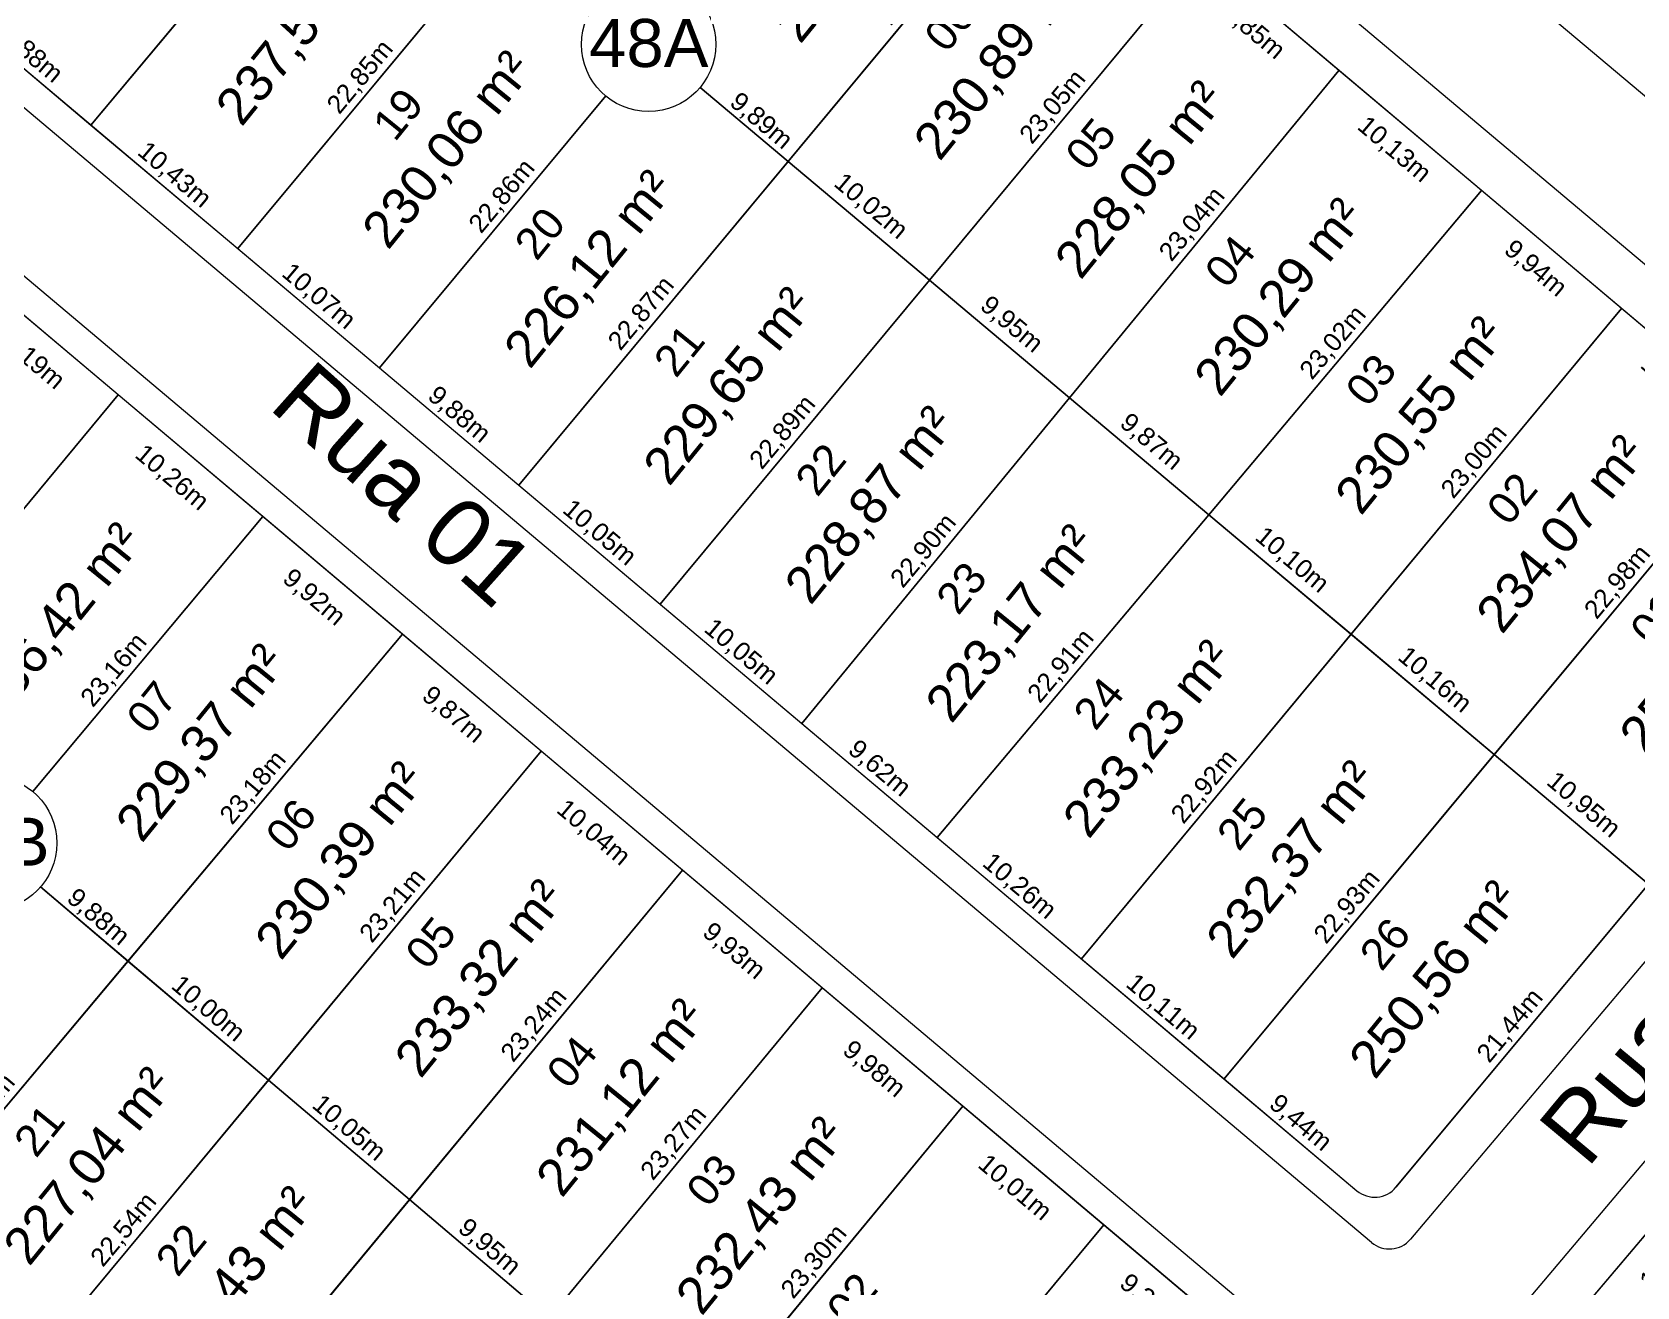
# Model space of a CAD drawing. Header units: metres. Extents: x 3808 to 8215, y 2374 to 6187.
# Drawn here: x 5053 to 5140.2, y 2923.3 to 2991.4 of the extents above; entities that cross this region are included whole.
import ezdxf

# ---------------------------------------------------------------- set-up
doc = ezdxf.new("R2010")
doc.units = ezdxf.units.M
for name, color, linetype in [('Areas Lotes', 1, 'Continuous'), ('Calçada', 8, 'Continuous'), ('COTAS', 7, 'Continuous'), ('Lote', 7, 'Continuous'), ('Nome das Ruas', 7, 'Continuous'), ('Nº Lote', 7, 'Continuous'), ('Nº. quadra', 7, 'Continuous'), ('quadras', 7, 'Continuous')]:
    doc.layers.add(name, color=color, linetype=linetype)
doc.styles.add('Arial', font='arial.ttf')
doc.dimstyles.new('Copy(2) of ISO-25', dxfattribs={"dimtxt": 1, "dimasz": 2.5, "dimexe": 1.25, "dimexo": 0.625, "dimgap": 0.2, "dimtad": 1, "dimtoh": 1, "dimlfac": 1, "dimzin": 1, "dimtxsty": 'Arial', "dimblk": 'NONE', "dimcen": 0, "dimse1": 1, "dimse2": 1, "dimsd1": 1, "dimsd2": 1, "dimclrt": 256, "dimaunit": 1, "dimadec": 3, "dimazin": 0, "dimtfac": 1, "dimtmove": 0, "dimatfit": 3, "dimldrblk": 'NONE', "dimfxl": 1, "dimtolj": 1, "dimtzin": 0, "dimarcsym": 0})

# ---------------------------------------------------------------- blocks, each defined once
blk = doc.blocks.new('*D2141')
at = {"layer": 'Defpoints', "color": 0, "linetype": 'Continuous', "transparency": 16777216}
for p in [(5145.753, 2932.194), (5147.772, 2930.481), (5135.782, 2920.437)]:
    blk.add_point(p, dxfattribs=at)
at = {"layer": 'COTAS', "linetype": 'Continuous', "lineweight": 5, "transparency": 16777216, "insert": (5142.176, 2925.121), "char_height": 1, "attachment_point": 5, "rotation": 49.70046, "style": 'Arial'}
blk.add_mtext('\\A1;15,42m', dxfattribs=at)
blk = doc.blocks.new('_None')
blk = doc.blocks.new('*D2294')
at = {"layer": 'Defpoints', "color": 0, "linetype": 'Continuous', "transparency": 16777216}
for p in [(5052.241, 2945.941), (5059.774, 2939.553), (5059.779, 2939.559)]:
    blk.add_point(p, dxfattribs=at)
at = {"layer": 'COTAS', "linetype": 'Continuous', "lineweight": 5, "transparency": 16777216, "insert": (5056.522, 2943.355), "char_height": 1, "attachment_point": 5, "rotation": 319.74655, "style": 'Arial'}
blk.add_mtext('\\A1;9,88m', dxfattribs=at)
blk = doc.blocks.new('*D2295')
at = {"layer": 'Defpoints', "color": 0, "linetype": 'Continuous', "transparency": 16777216}
for p in [(5058.171, 2940.999), (5065.795, 2934.535), (5065.799, 2934.54)]:
    blk.add_point(p, dxfattribs=at)
at = {"layer": 'COTAS', "linetype": 'Continuous', "lineweight": 5, "transparency": 16777216, "insert": (5062.498, 2938.375), "char_height": 1, "attachment_point": 5, "rotation": 319.74655, "style": 'Arial'}
blk.add_mtext('\\A1;10,00m', dxfattribs=at)
blk = doc.blocks.new('*D2296')
at = {"layer": 'Defpoints', "color": 0, "linetype": 'Continuous', "transparency": 16777216}
for p in [(5065.799, 2934.54), (5073.468, 2928.038), (5073.472, 2928.044)]:
    blk.add_point(p, dxfattribs=at)
at = {"layer": 'COTAS', "linetype": 'Continuous', "lineweight": 5, "transparency": 16777216, "insert": (5070.149, 2931.898), "char_height": 1, "attachment_point": 5, "rotation": 319.74655, "style": 'Arial'}
blk.add_mtext('\\A1;10,05m', dxfattribs=at)
blk = doc.blocks.new('*D2297')
at = {"layer": 'Defpoints', "color": 0, "linetype": 'Continuous', "transparency": 16777216}
for p in [(5073.472, 2928.044), (5081.063, 2921.608), (5081.067, 2921.613)]:
    blk.add_point(p, dxfattribs=at)
at = {"layer": 'COTAS', "linetype": 'Continuous', "lineweight": 5, "transparency": 16777216, "insert": (5077.783, 2925.434), "char_height": 1, "attachment_point": 5, "rotation": 319.74655, "style": 'Arial'}
blk.add_mtext('\\A1;9,95m', dxfattribs=at)
blk = doc.blocks.new('*D2305')
at = {"layer": 'Defpoints', "color": 0, "linetype": 'Continuous', "transparency": 16777216}
for p in [(5049.846, 2978.311), (5057.64, 2971.751), (5056.088, 2969.908)]:
    blk.add_point(p, dxfattribs=at)
at = {"layer": 'COTAS', "linetype": 'Continuous', "lineweight": 5, "transparency": 16777216, "insert": (5052.707, 2973.801), "char_height": 1, "attachment_point": 5, "rotation": 319.91136, "style": 'Arial'}
blk.add_mtext('\\A1;10,19m', dxfattribs=at)
blk = doc.blocks.new('*D2306')
at = {"layer": 'Defpoints', "color": 0, "linetype": 'Continuous', "transparency": 16777216}
for p in [(5057.64, 2971.751), (5065.492, 2965.141), (5063.94, 2963.298)]:
    blk.add_point(p, dxfattribs=at)
at = {"layer": 'COTAS', "linetype": 'Continuous', "lineweight": 5, "transparency": 16777216, "insert": (5060.53, 2967.216), "char_height": 1, "attachment_point": 5, "rotation": 319.91136, "style": 'Arial'}
blk.add_mtext('\\A1;10,26m', dxfattribs=at)
blk = doc.blocks.new('*D2307')
at = {"layer": 'Defpoints', "color": 0, "linetype": 'Continuous', "transparency": 16777216}
for p in [(5065.492, 2965.141), (5073.082, 2958.752), (5071.531, 2956.909)]:
    blk.add_point(p, dxfattribs=at)
at = {"layer": 'COTAS', "linetype": 'Continuous', "lineweight": 5, "transparency": 16777216, "insert": (5068.252, 2960.716), "char_height": 1, "attachment_point": 5, "rotation": 319.91136, "style": 'Arial'}
blk.add_mtext('\\A1;9,92m', dxfattribs=at)
blk = doc.blocks.new('*D2308')
at = {"layer": 'Defpoints', "color": 0, "linetype": 'Continuous', "transparency": 16777216}
for p in [(5073.082, 2958.752), (5080.631, 2952.398), (5079.08, 2950.555)]:
    blk.add_point(p, dxfattribs=at)
at = {"layer": 'COTAS', "linetype": 'Continuous', "lineweight": 5, "transparency": 16777216, "insert": (5075.821, 2954.345), "char_height": 1, "attachment_point": 5, "rotation": 319.91136, "style": 'Arial'}
blk.add_mtext('\\A1;9,87m', dxfattribs=at)
blk = doc.blocks.new('*D2309')
at = {"layer": 'Defpoints', "color": 0, "linetype": 'Continuous', "transparency": 16777216}
for p in [(5080.631, 2952.398), (5088.31, 2945.935), (5086.758, 2944.092)]:
    blk.add_point(p, dxfattribs=at)
at = {"layer": 'COTAS', "linetype": 'Continuous', "lineweight": 5, "transparency": 16777216, "insert": (5083.435, 2947.936), "char_height": 1, "attachment_point": 5, "rotation": 319.91136, "style": 'Arial'}
blk.add_mtext('\\A1;10,04m', dxfattribs=at)
blk = doc.blocks.new('*D2310')
at = {"layer": 'Defpoints', "color": 0, "linetype": 'Continuous', "transparency": 16777216}
for p in [(5088.31, 2945.935), (5095.903, 2939.543), (5094.351, 2937.7)]:
    blk.add_point(p, dxfattribs=at)
at = {"layer": 'COTAS', "linetype": 'Continuous', "lineweight": 5, "transparency": 16777216, "insert": (5091.071, 2941.509), "char_height": 1, "attachment_point": 5, "rotation": 319.91136, "style": 'Arial'}
blk.add_mtext('\\A1;9,93m', dxfattribs=at)
blk = doc.blocks.new('*D2311')
at = {"layer": 'Defpoints', "color": 0, "linetype": 'Continuous', "transparency": 16777216}
for p in [(5095.903, 2939.543), (5103.54, 2933.114), (5101.989, 2931.271)]:
    blk.add_point(p, dxfattribs=at)
at = {"layer": 'COTAS', "linetype": 'Continuous', "lineweight": 5, "transparency": 16777216, "insert": (5098.686, 2935.099), "char_height": 1, "attachment_point": 5, "rotation": 319.91136, "style": 'Arial'}
blk.add_mtext('\\A1;9,98m', dxfattribs=at)
blk = doc.blocks.new('*D2312')
at = {"layer": 'Defpoints', "color": 0, "linetype": 'Continuous', "transparency": 16777216}
for p in [(5103.54, 2933.114), (5111.201, 2926.666), (5109.65, 2924.823)]:
    blk.add_point(p, dxfattribs=at)
at = {"layer": 'COTAS', "linetype": 'Continuous', "lineweight": 5, "transparency": 16777216, "insert": (5106.335, 2928.66), "char_height": 1, "attachment_point": 5, "rotation": 319.91136, "style": 'Arial'}
blk.add_mtext('\\A1;10,01m', dxfattribs=at)
blk = doc.blocks.new('*D2313')
at = {"layer": 'Defpoints', "color": 0, "linetype": 'Continuous', "transparency": 16777216}
for p in [(5111.201, 2926.666), (5118.331, 2920.664), (5116.78, 2918.822)]:
    blk.add_point(p, dxfattribs=at)
at = {"layer": 'COTAS', "linetype": 'Continuous', "lineweight": 5, "transparency": 16777216, "insert": (5113.73, 2922.435), "char_height": 1, "attachment_point": 5, "rotation": 319.91136, "style": 'Arial'}
blk.add_mtext('\\A1;9,32m', dxfattribs=at)
blk = doc.blocks.new('*D2325')
at = {"layer": 'Defpoints', "color": 0, "linetype": 'Continuous', "transparency": 16777216}
for p in [(5057.64, 2971.751), (5057.64, 2971.751), (5042.872, 2953.952)]:
    blk.add_point(p, dxfattribs=at)
at = {"layer": 'COTAS', "linetype": 'Continuous', "lineweight": 5, "transparency": 16777216, "insert": (5049.639, 2963.363), "char_height": 1, "attachment_point": 5, "rotation": 50.31634, "style": 'Arial'}
blk.add_mtext('\\A1;23,13m', dxfattribs=at)
blk = doc.blocks.new('*D2327')
at = {"layer": 'Defpoints', "color": 0, "linetype": 'Continuous', "transparency": 16777216}
for p in [(5065.492, 2965.141), (5065.492, 2965.141), (5050.633, 2947.381)]:
    blk.add_point(p, dxfattribs=at)
at = {"layer": 'COTAS', "linetype": 'Continuous', "lineweight": 5, "transparency": 16777216, "insert": (5057.448, 2956.775), "char_height": 1, "attachment_point": 5, "rotation": 50.08258, "style": 'Arial'}
blk.add_mtext('\\A1;23,16m', dxfattribs=at)
blk = doc.blocks.new('*D2328')
at = {"layer": 'Defpoints', "color": 0, "linetype": 'Continuous', "transparency": 16777216}
for p in [(5058.171, 2940.999), (5058.171, 2940.999), (5043.63, 2923.688)]:
    blk.add_point(p, dxfattribs=at)
at = {"layer": 'COTAS', "linetype": 'Continuous', "lineweight": 5, "transparency": 16777216, "insert": (5050.287, 2932.859), "char_height": 1, "attachment_point": 5, "rotation": 49.97101, "style": 'Arial'}
blk.add_mtext('\\A1;22,61m', dxfattribs=at)
blk = doc.blocks.new('*D2329')
at = {"layer": 'Defpoints', "color": 0, "linetype": 'Continuous', "transparency": 16777216}
for p in [(5073.082, 2958.752), (5073.082, 2958.752), (5058.171, 2940.999)]:
    blk.add_point(p, dxfattribs=at)
at = {"layer": 'COTAS', "linetype": 'Continuous', "lineweight": 5, "transparency": 16777216, "insert": (5065.013, 2950.391), "char_height": 1, "attachment_point": 5, "rotation": 49.97101, "style": 'Arial'}
blk.add_mtext('\\A1;23,18m', dxfattribs=at)
blk = doc.blocks.new('*D2330')
at = {"layer": 'Defpoints', "color": 0, "linetype": 'Continuous', "transparency": 16777216}
for p in [(5065.799, 2934.54), (5065.799, 2934.54), (5051.399, 2917.202)]:
    blk.add_point(p, dxfattribs=at)
at = {"layer": 'COTAS', "linetype": 'Continuous', "lineweight": 5, "transparency": 16777216, "insert": (5057.983, 2926.383), "char_height": 1, "attachment_point": 5, "rotation": 50.28805, "style": 'Arial'}
blk.add_mtext('\\A1;22,54m', dxfattribs=at)
blk = doc.blocks.new('*D2331')
at = {"layer": 'Defpoints', "color": 0, "linetype": 'Continuous', "transparency": 16777216}
for p in [(5080.631, 2952.398), (5080.631, 2952.398), (5065.799, 2934.54)]:
    blk.add_point(p, dxfattribs=at)
at = {"layer": 'COTAS', "linetype": 'Continuous', "lineweight": 5, "transparency": 16777216, "insert": (5072.599, 2943.981), "char_height": 1, "attachment_point": 5, "rotation": 50.28805, "style": 'Arial'}
blk.add_mtext('\\A1;23,21m', dxfattribs=at)
blk = doc.blocks.new('*D2332')
at = {"layer": 'Defpoints', "color": 0, "linetype": 'Continuous', "transparency": 16777216}
for p in [(5073.472, 2928.044), (5073.472, 2928.044), (5059.129, 2910.748)]:
    blk.add_point(p, dxfattribs=at)
at = {"layer": 'COTAS', "linetype": 'Continuous', "lineweight": 5, "transparency": 16777216, "insert": (5065.684, 2919.907), "char_height": 1, "attachment_point": 5, "rotation": 50.33077, "style": 'Arial'}
blk.add_mtext('\\A1;22,47m', dxfattribs=at)
blk = doc.blocks.new('*D2333')
at = {"layer": 'Defpoints', "color": 0, "linetype": 'Continuous', "transparency": 16777216}
for p in [(5088.31, 2945.935), (5088.31, 2945.935), (5073.472, 2928.044)]:
    blk.add_point(p, dxfattribs=at)
at = {"layer": 'COTAS', "linetype": 'Continuous', "lineweight": 5, "transparency": 16777216, "insert": (5080.274, 2937.501), "char_height": 1, "attachment_point": 5, "rotation": 50.33077, "style": 'Arial'}
blk.add_mtext('\\A1;23,24m', dxfattribs=at)
blk = doc.blocks.new('*D2335')
at = {"layer": 'Defpoints', "color": 0, "linetype": 'Continuous', "transparency": 16777216}
for p in [(5095.903, 2939.543), (5095.903, 2939.543), (5081.067, 2921.613)]:
    blk.add_point(p, dxfattribs=at)
at = {"layer": 'COTAS', "linetype": 'Continuous', "lineweight": 5, "transparency": 16777216, "insert": (5087.868, 2931.089), "char_height": 1, "attachment_point": 5, "rotation": 50.39529, "style": 'Arial'}
blk.add_mtext('\\A1;23,27m', dxfattribs=at)
blk = doc.blocks.new('*D2337')
at = {"layer": 'Defpoints', "color": 0, "linetype": 'Continuous', "transparency": 16777216}
for p in [(5103.54, 2933.114), (5103.54, 2933.114), (5088.685, 2915.164)]:
    blk.add_point(p, dxfattribs=at)
at = {"layer": 'COTAS', "linetype": 'Continuous', "lineweight": 5, "transparency": 16777216, "insert": (5095.495, 2924.65), "char_height": 1, "attachment_point": 5, "rotation": 50.38788, "style": 'Arial'}
blk.add_mtext('\\A1;23,30m', dxfattribs=at)
blk = doc.blocks.new('*D2339')
at = {"layer": 'Defpoints', "color": 0, "linetype": 'Continuous', "transparency": 16777216}
for p in [(5111.201, 2926.666), (5111.201, 2926.666), (5096.283, 2908.731)]:
    blk.add_point(p, dxfattribs=at)
at = {"layer": 'COTAS', "linetype": 'Continuous', "lineweight": 5, "transparency": 16777216, "insert": (5103.126, 2918.211), "char_height": 1, "attachment_point": 5, "rotation": 50.24682, "style": 'Arial'}
blk.add_mtext('\\A1;23,33m', dxfattribs=at)
blk = doc.blocks.new('*D2348')
at = {"layer": 'Defpoints', "color": 0, "linetype": 'Continuous', "transparency": 16777216}
for p in [(5070.813, 3003.922), (5070.813, 3003.922), (5056.159, 2986.401)]:
    blk.add_point(p, dxfattribs=at)
at = {"layer": 'COTAS', "linetype": 'Continuous', "lineweight": 5, "transparency": 16777216, "insert": (5062.872, 2995.676), "char_height": 1, "attachment_point": 5, "rotation": 50.09247, "style": 'Arial'}
blk.add_mtext('\\A1;22,84m', dxfattribs=at)
blk = doc.blocks.new('*D2350')
at = {"layer": 'Defpoints', "color": 0, "linetype": 'Continuous', "transparency": 16777216}
for p in [(5078.756, 2997.255), (5078.756, 2997.255), (5064.137, 2979.69)]:
    blk.add_point(p, dxfattribs=at)
at = {"layer": 'COTAS', "linetype": 'Continuous', "lineweight": 5, "transparency": 16777216, "insert": (5070.831, 2988.985), "char_height": 1, "attachment_point": 5, "rotation": 50.22957, "style": 'Arial'}
blk.add_mtext('\\A1;22,85m', dxfattribs=at)
blk = doc.blocks.new('*D2352')
at = {"layer": 'Defpoints', "color": 0, "linetype": 'Continuous', "transparency": 16777216}
for p in [(5086.464, 2990.786), (5086.464, 2990.786), (5071.842, 2973.209)]:
    blk.add_point(p, dxfattribs=at)
at = {"layer": 'COTAS', "linetype": 'Continuous', "lineweight": 5, "transparency": 16777216, "insert": (5078.537, 2982.51), "char_height": 1, "attachment_point": 5, "rotation": 50.24328, "style": 'Arial'}
blk.add_mtext('\\A1;22,86m', dxfattribs=at)
blk = doc.blocks.new('*D2353')
at = {"layer": 'Defpoints', "color": 0, "linetype": 'Continuous', "transparency": 16777216}
for p in [(5101.229, 3008.535), (5101.229, 3008.535), (5086.464, 2990.786)]:
    blk.add_point(p, dxfattribs=at)
at = {"layer": 'COTAS', "linetype": 'Continuous', "lineweight": 5, "transparency": 16777216, "insert": (5093.23, 3000.173), "char_height": 1, "attachment_point": 5, "rotation": 50.24328, "style": 'Arial'}
blk.add_mtext('\\A1;23,09m', dxfattribs=at)
blk = doc.blocks.new('*D2354')
at = {"layer": 'Defpoints', "color": 0, "linetype": 'Continuous', "transparency": 16777216}
for p in [(5094.041, 2984.427), (5094.041, 2984.427), (5079.404, 2966.848)]:
    blk.add_point(p, dxfattribs=at)
at = {"layer": 'COTAS', "linetype": 'Continuous', "lineweight": 5, "transparency": 16777216, "insert": (5086.107, 2976.15), "char_height": 1, "attachment_point": 5, "rotation": 50.21802, "style": 'Arial'}
blk.add_mtext('\\A1;22,87m', dxfattribs=at)
blk = doc.blocks.new('*D2355')
at = {"layer": 'Defpoints', "color": 0, "linetype": 'Continuous', "transparency": 16777216}
for p in [(5108.803, 3002.156), (5108.803, 3002.156), (5094.041, 2984.427)]:
    blk.add_point(p, dxfattribs=at)
at = {"layer": 'COTAS', "linetype": 'Continuous', "lineweight": 5, "transparency": 16777216, "insert": (5100.806, 2993.804), "char_height": 1, "attachment_point": 5, "rotation": 50.21802, "style": 'Arial'}
blk.add_mtext('\\A1;23,07m', dxfattribs=at)
blk = doc.blocks.new('*D2356')
at = {"layer": 'Defpoints', "color": 0, "linetype": 'Continuous', "transparency": 16777216}
for p in [(5101.719, 2977.982), (5101.719, 2977.982), (5087.095, 2960.378)]:
    blk.add_point(p, dxfattribs=at)
at = {"layer": 'COTAS', "linetype": 'Continuous', "lineweight": 5, "transparency": 16777216, "insert": (5093.791, 2969.692), "char_height": 1, "attachment_point": 5, "rotation": 50.28113, "style": 'Arial'}
blk.add_mtext('\\A1;22,89m', dxfattribs=at)
blk = doc.blocks.new('*D2357')
at = {"layer": 'Defpoints', "color": 0, "linetype": 'Continuous', "transparency": 16777216}
for p in [(5116.451, 2995.714), (5116.451, 2995.714), (5101.719, 2977.982)]:
    blk.add_point(p, dxfattribs=at)
at = {"layer": 'COTAS', "linetype": 'Continuous', "lineweight": 5, "transparency": 16777216, "insert": (5108.469, 2987.36), "char_height": 1, "attachment_point": 5, "rotation": 50.28113, "style": 'Arial'}
blk.add_mtext('\\A1;23,05m', dxfattribs=at)
blk = doc.blocks.new('*D2358')
at = {"layer": 'Defpoints', "color": 0, "linetype": 'Continuous', "transparency": 16777216}
for p in [(5109.339, 2971.587), (5109.339, 2971.587), (5094.785, 2953.909)]:
    blk.add_point(p, dxfattribs=at)
at = {"layer": 'COTAS', "linetype": 'Continuous', "lineweight": 5, "transparency": 16777216, "insert": (5101.444, 2963.257), "char_height": 1, "attachment_point": 5, "rotation": 50.53584, "style": 'Arial'}
blk.add_mtext('\\A1;22,90m', dxfattribs=at)
blk = doc.blocks.new('*D2359')
at = {"layer": 'Defpoints', "color": 0, "linetype": 'Continuous', "transparency": 16777216}
for p in [(5123.983, 2989.375), (5123.983, 2989.375), (5109.339, 2971.587)]:
    blk.add_point(p, dxfattribs=at)
at = {"layer": 'COTAS', "linetype": 'Continuous', "lineweight": 5, "transparency": 16777216, "insert": (5116.043, 2980.99), "char_height": 1, "attachment_point": 5, "rotation": 50.53584, "style": 'Arial'}
blk.add_mtext('\\A1;23,04m', dxfattribs=at)
blk = doc.blocks.new('*D2360')
at = {"layer": 'Defpoints', "color": 0, "linetype": 'Continuous', "transparency": 16777216}
for p in [(5116.901, 2965.24), (5116.901, 2965.24), (5102.144, 2947.718)]:
    blk.add_point(p, dxfattribs=at)
at = {"layer": 'COTAS', "linetype": 'Continuous', "lineweight": 5, "transparency": 16777216, "insert": (5108.91, 2956.995), "char_height": 1, "attachment_point": 5, "rotation": 49.8967, "style": 'Arial'}
blk.add_mtext('\\A1;22,91m', dxfattribs=at)
blk = doc.blocks.new('*D2361')
at = {"layer": 'Defpoints', "color": 0, "linetype": 'Continuous', "transparency": 16777216}
for p in [(5131.729, 2982.847), (5131.729, 2982.847), (5116.901, 2965.24)]:
    blk.add_point(p, dxfattribs=at)
at = {"layer": 'COTAS', "linetype": 'Continuous', "lineweight": 5, "transparency": 16777216, "insert": (5123.702, 2974.559), "char_height": 1, "attachment_point": 5, "rotation": 49.8967, "style": 'Arial'}
blk.add_mtext('\\A1;23,02m', dxfattribs=at)
blk = doc.blocks.new('*D2362')
at = {"layer": 'Defpoints', "color": 0, "linetype": 'Continuous', "transparency": 16777216}
for p in [(5124.637, 2958.747), (5124.637, 2958.747), (5109.995, 2941.115)]:
    blk.add_point(p, dxfattribs=at)
at = {"layer": 'COTAS', "linetype": 'Continuous', "lineweight": 5, "transparency": 16777216, "insert": (5116.7, 2950.443), "char_height": 1, "attachment_point": 5, "rotation": 50.29459, "style": 'Arial'}
blk.add_mtext('\\A1;22,92m', dxfattribs=at)
blk = doc.blocks.new('*D2363')
at = {"layer": 'Defpoints', "color": 0, "linetype": 'Continuous', "transparency": 16777216}
for p in [(5139.331, 2976.444), (5139.331, 2976.444), (5124.637, 2958.747)]:
    blk.add_point(p, dxfattribs=at)
at = {"layer": 'COTAS', "linetype": 'Continuous', "lineweight": 5, "transparency": 16777216, "insert": (5131.368, 2968.107), "char_height": 1, "attachment_point": 5, "rotation": 50.29459, "style": 'Arial'}
blk.add_mtext('\\A1;23,00m', dxfattribs=at)
blk = doc.blocks.new('*D2364')
at = {"layer": 'Defpoints', "color": 0, "linetype": 'Continuous', "transparency": 16777216}
for p in [(5132.417, 2952.217), (5132.417, 2952.217), (5117.735, 2934.604)]:
    blk.add_point(p, dxfattribs=at)
at = {"layer": 'COTAS', "linetype": 'Continuous', "lineweight": 5, "transparency": 16777216, "insert": (5124.461, 2943.923), "char_height": 1, "attachment_point": 5, "rotation": 50.18505, "style": 'Arial'}
blk.add_mtext('\\A1;22,93m', dxfattribs=at)
blk = doc.blocks.new('*D2365')
at = {"layer": 'Defpoints', "color": 0, "linetype": 'Continuous', "transparency": 16777216}
for p in [(5147.135, 2969.872), (5147.135, 2969.872), (5132.417, 2952.217)]:
    blk.add_point(p, dxfattribs=at)
at = {"layer": 'COTAS', "linetype": 'Continuous', "lineweight": 5, "transparency": 16777216, "insert": (5139.161, 2961.557), "char_height": 1, "attachment_point": 5, "rotation": 50.18505, "style": 'Arial'}
blk.add_mtext('\\A1;22,98m', dxfattribs=at)
blk = doc.blocks.new('*D2366')
at = {"layer": 'Defpoints', "color": 0, "linetype": 'Continuous', "transparency": 16777216}
for p in [(5140.802, 2945.18), (5140.802, 2945.18), (5127.075, 2928.715)]:
    blk.add_point(p, dxfattribs=at)
at = {"layer": 'COTAS', "linetype": 'Continuous', "lineweight": 5, "transparency": 16777216, "insert": (5133.323, 2937.46), "char_height": 1, "attachment_point": 5, "rotation": 50.18211, "style": 'Arial'}
blk.add_mtext('\\A1;21,44m', dxfattribs=at)
blk = doc.blocks.new('*D2373')
at = {"layer": 'Defpoints', "color": 0, "linetype": 'Continuous', "transparency": 16777216}
for p in [(5048.597, 2992.763), (5056.159, 2986.401), (5056.159, 2986.401)]:
    blk.add_point(p, dxfattribs=at)
at = {"layer": 'COTAS', "linetype": 'Continuous', "lineweight": 5, "transparency": 16777216, "insert": (5052.894, 2990.195), "char_height": 1, "attachment_point": 5, "rotation": 319.92937, "style": 'Arial'}
blk.add_mtext('\\A1;9,88m', dxfattribs=at)
blk = doc.blocks.new('*D2374')
at = {"layer": 'Defpoints', "color": 0, "linetype": 'Continuous', "transparency": 16777216}
for p in [(5056.159, 2986.401), (5064.137, 2979.69), (5064.137, 2979.69)]:
    blk.add_point(p, dxfattribs=at)
at = {"layer": 'COTAS', "linetype": 'Continuous', "lineweight": 5, "transparency": 16777216, "insert": (5060.664, 2983.659), "char_height": 1, "attachment_point": 5, "rotation": 319.92937, "style": 'Arial'}
blk.add_mtext('\\A1;10,43m', dxfattribs=at)
blk = doc.blocks.new('*D2375')
at = {"layer": 'Defpoints', "color": 0, "linetype": 'Continuous', "transparency": 16777216}
for p in [(5064.137, 2979.69), (5071.842, 2973.209), (5071.842, 2973.209)]:
    blk.add_point(p, dxfattribs=at)
at = {"layer": 'COTAS', "linetype": 'Continuous', "lineweight": 5, "transparency": 16777216, "insert": (5068.505, 2977.063), "char_height": 1, "attachment_point": 5, "rotation": 319.92937, "style": 'Arial'}
blk.add_mtext('\\A1;10,07m', dxfattribs=at)
blk = doc.blocks.new('*D2376')
at = {"layer": 'Defpoints', "color": 0, "linetype": 'Continuous', "transparency": 16777216}
for p in [(5071.842, 2973.209), (5079.404, 2966.848), (5079.404, 2966.848)]:
    blk.add_point(p, dxfattribs=at)
at = {"layer": 'COTAS', "linetype": 'Continuous', "lineweight": 5, "transparency": 16777216, "insert": (5076.138, 2970.641), "char_height": 1, "attachment_point": 5, "rotation": 319.92937, "style": 'Arial'}
blk.add_mtext('\\A1;9,88m', dxfattribs=at)
blk = doc.blocks.new('*D2377')
at = {"layer": 'Defpoints', "color": 0, "linetype": 'Continuous', "transparency": 16777216}
for p in [(5079.404, 2966.848), (5087.095, 2960.378), (5087.095, 2960.378)]:
    blk.add_point(p, dxfattribs=at)
at = {"layer": 'COTAS', "linetype": 'Continuous', "lineweight": 5, "transparency": 16777216, "insert": (5083.765, 2964.226), "char_height": 1, "attachment_point": 5, "rotation": 319.92937, "style": 'Arial'}
blk.add_mtext('\\A1;10,05m', dxfattribs=at)
blk = doc.blocks.new('*D2378')
at = {"layer": 'Defpoints', "color": 0, "linetype": 'Continuous', "transparency": 16777216}
for p in [(5087.095, 2960.378), (5094.785, 2953.909), (5094.785, 2953.909)]:
    blk.add_point(p, dxfattribs=at)
at = {"layer": 'COTAS', "linetype": 'Continuous', "lineweight": 5, "transparency": 16777216, "insert": (5091.456, 2957.757), "char_height": 1, "attachment_point": 5, "rotation": 319.92937, "style": 'Arial'}
blk.add_mtext('\\A1;10,05m', dxfattribs=at)
blk = doc.blocks.new('*D2379')
at = {"layer": 'Defpoints', "color": 0, "linetype": 'Continuous', "transparency": 16777216}
for p in [(5094.785, 2953.909), (5102.144, 2947.718), (5102.144, 2947.718)]:
    blk.add_point(p, dxfattribs=at)
at = {"layer": 'COTAS', "linetype": 'Continuous', "lineweight": 5, "transparency": 16777216, "insert": (5098.98, 2951.427), "char_height": 1, "attachment_point": 5, "rotation": 319.92937, "style": 'Arial'}
blk.add_mtext('\\A1;9,62m', dxfattribs=at)
blk = doc.blocks.new('*D2380')
at = {"layer": 'Defpoints', "color": 0, "linetype": 'Continuous', "transparency": 16777216}
for p in [(5102.144, 2947.718), (5109.995, 2941.115), (5109.995, 2941.115)]:
    blk.add_point(p, dxfattribs=at)
at = {"layer": 'COTAS', "linetype": 'Continuous', "lineweight": 5, "transparency": 16777216, "insert": (5106.585, 2945.029), "char_height": 1, "attachment_point": 5, "rotation": 319.92937, "style": 'Arial'}
blk.add_mtext('\\A1;10,26m', dxfattribs=at)
blk = doc.blocks.new('*D2381')
at = {"layer": 'Defpoints', "color": 0, "linetype": 'Continuous', "transparency": 16777216}
for p in [(5109.995, 2941.115), (5117.735, 2934.604), (5117.735, 2934.604)]:
    blk.add_point(p, dxfattribs=at)
at = {"layer": 'COTAS', "linetype": 'Continuous', "lineweight": 5, "transparency": 16777216, "insert": (5114.38, 2938.472), "char_height": 1, "attachment_point": 5, "rotation": 319.92937, "style": 'Arial'}
blk.add_mtext('\\A1;10,11m', dxfattribs=at)
blk = doc.blocks.new('*D2382')
at = {"layer": 'Defpoints', "color": 0, "linetype": 'Continuous', "transparency": 16777216}
for p in [(5117.735, 2934.604), (5124.958, 2928.528), (5124.958, 2928.528)]:
    blk.add_point(p, dxfattribs=at)
at = {"layer": 'COTAS', "linetype": 'Continuous', "lineweight": 5, "transparency": 16777216, "insert": (5121.862, 2932.179), "char_height": 1, "attachment_point": 5, "rotation": 319.92937, "style": 'Arial'}
blk.add_mtext('\\A1;9,44m', dxfattribs=at)
blk = doc.blocks.new('*D2389')
at = {"layer": 'Defpoints', "color": 0, "linetype": 'Continuous', "transparency": 16777216}
for p in [(5088.131, 2989.016), (5095.708, 2982.656), (5095.825, 2982.796)]:
    blk.add_point(p, dxfattribs=at)
at = {"layer": 'COTAS', "linetype": 'Continuous', "lineweight": 5, "transparency": 16777216, "insert": (5092.551, 2986.59), "char_height": 1, "attachment_point": 5, "rotation": 319.99279, "style": 'Arial'}
blk.add_mtext('\\A1;9,89m', dxfattribs=at)
blk = doc.blocks.new('*D2390')
at = {"layer": 'Defpoints', "color": 0, "linetype": 'Continuous', "transparency": 16777216}
for p in [(5094.041, 2984.427), (5101.719, 2977.982), (5101.837, 2978.122)]:
    blk.add_point(p, dxfattribs=at)
at = {"layer": 'COTAS', "linetype": 'Continuous', "lineweight": 5, "transparency": 16777216, "insert": (5098.512, 2981.958), "char_height": 1, "attachment_point": 5, "rotation": 319.99279, "style": 'Arial'}
blk.add_mtext('\\A1;10,02m', dxfattribs=at)
blk = doc.blocks.new('*D2391')
at = {"layer": 'Defpoints', "color": 0, "linetype": 'Continuous', "transparency": 16777216}
for p in [(5101.719, 2977.982), (5109.339, 2971.587), (5109.456, 2971.727)]:
    blk.add_point(p, dxfattribs=at)
at = {"layer": 'COTAS', "linetype": 'Continuous', "lineweight": 5, "transparency": 16777216, "insert": (5106.161, 2975.538), "char_height": 1, "attachment_point": 5, "rotation": 319.99279, "style": 'Arial'}
blk.add_mtext('\\A1;9,95m', dxfattribs=at)
blk = doc.blocks.new('*D2392')
at = {"layer": 'Defpoints', "color": 0, "linetype": 'Continuous', "transparency": 16777216}
for p in [(5109.339, 2971.587), (5116.901, 2965.24), (5117.018, 2965.38)]:
    blk.add_point(p, dxfattribs=at)
at = {"layer": 'COTAS', "linetype": 'Continuous', "lineweight": 5, "transparency": 16777216, "insert": (5113.752, 2969.167), "char_height": 1, "attachment_point": 5, "rotation": 319.99279, "style": 'Arial'}
blk.add_mtext('\\A1;9,87m', dxfattribs=at)
blk = doc.blocks.new('*D2393')
at = {"layer": 'Defpoints', "color": 0, "linetype": 'Continuous', "transparency": 16777216}
for p in [(5116.901, 2965.24), (5124.637, 2958.747), (5124.754, 2958.887)]:
    blk.add_point(p, dxfattribs=at)
at = {"layer": 'COTAS', "linetype": 'Continuous', "lineweight": 5, "transparency": 16777216, "insert": (5121.401, 2962.747), "char_height": 1, "attachment_point": 5, "rotation": 319.99279, "style": 'Arial'}
blk.add_mtext('\\A1;10,10m', dxfattribs=at)
blk = doc.blocks.new('*D2394')
at = {"layer": 'Defpoints', "color": 0, "linetype": 'Continuous', "transparency": 16777216}
for p in [(5124.637, 2958.747), (5132.417, 2952.217), (5132.535, 2952.357)]:
    blk.add_point(p, dxfattribs=at)
at = {"layer": 'COTAS', "linetype": 'Continuous', "lineweight": 5, "transparency": 16777216, "insert": (5129.159, 2956.235), "char_height": 1, "attachment_point": 5, "rotation": 319.99279, "style": 'Arial'}
blk.add_mtext('\\A1;10,16m', dxfattribs=at)
blk = doc.blocks.new('*D2395')
at = {"layer": 'Defpoints', "color": 0, "linetype": 'Continuous', "transparency": 16777216}
for p in [(5132.417, 2952.217), (5140.802, 2945.18), (5140.919, 2945.319)]:
    blk.add_point(p, dxfattribs=at)
at = {"layer": 'COTAS', "linetype": 'Continuous', "lineweight": 5, "transparency": 16777216, "insert": (5137.242, 2949.452), "char_height": 1, "attachment_point": 5, "rotation": 319.99279, "style": 'Arial'}
blk.add_mtext('\\A1;10,95m', dxfattribs=at)
blk = doc.blocks.new('*D2404')
at = {"layer": 'Defpoints', "color": 0, "linetype": 'Continuous', "transparency": 16777216}
for p in [(5116.451, 2995.714), (5123.983, 2989.375), (5122.567, 2987.693)]:
    blk.add_point(p, dxfattribs=at)
at = {"layer": 'COTAS', "linetype": 'Continuous', "lineweight": 5, "transparency": 16777216, "insert": (5119.318, 2991.476), "char_height": 1, "attachment_point": 5, "rotation": 319.89479, "style": 'Arial'}
blk.add_mtext('\\A1;9,85m', dxfattribs=at)
blk = doc.blocks.new('*D2405')
at = {"layer": 'Defpoints', "color": 0, "linetype": 'Continuous', "transparency": 16777216}
for p in [(5123.983, 2989.375), (5131.729, 2982.847), (5130.314, 2981.167)]:
    blk.add_point(p, dxfattribs=at)
at = {"layer": 'COTAS', "linetype": 'Continuous', "lineweight": 5, "transparency": 16777216, "insert": (5126.956, 2985.043), "char_height": 1, "attachment_point": 5, "rotation": 319.89479, "style": 'Arial'}
blk.add_mtext('\\A1;10,13m', dxfattribs=at)
blk = doc.blocks.new('*D2406')
at = {"layer": 'Defpoints', "color": 0, "linetype": 'Continuous', "transparency": 16777216}
for p in [(5131.729, 2982.847), (5139.331, 2976.444), (5137.917, 2974.764)]:
    blk.add_point(p, dxfattribs=at)
at = {"layer": 'COTAS', "linetype": 'Continuous', "lineweight": 5, "transparency": 16777216, "insert": (5134.632, 2978.578), "char_height": 1, "attachment_point": 5, "rotation": 319.89479, "style": 'Arial'}
blk.add_mtext('\\A1;9,94m', dxfattribs=at)
blk = doc.blocks.new('*D2407')
at = {"layer": 'Defpoints', "color": 0, "linetype": 'Continuous', "transparency": 16777216}
for p in [(5139.331, 2976.444), (5147.135, 2969.872), (5145.72, 2968.192)]:
    blk.add_point(p, dxfattribs=at)
at = {"layer": 'COTAS', "linetype": 'Continuous', "lineweight": 5, "transparency": 16777216, "insert": (5142.334, 2972.091), "char_height": 1, "attachment_point": 5, "rotation": 319.89479, "style": 'Arial'}
blk.add_mtext('\\A1;10,20m', dxfattribs=at)
blk = doc.blocks.new('*D2409')
at = {"layer": 'Defpoints', "color": 0, "linetype": 'Continuous', "transparency": 16777216}
for p in [(5063.079, 3057.724), (5162.111, 2973.293), (5162.111, 2973.293)]:
    blk.add_point(p, dxfattribs=at)
at = {"layer": 'COTAS', "linetype": 'Continuous', "lineweight": 5, "transparency": 16777216, "insert": (5113.114, 3016.118), "char_height": 1, "attachment_point": 5, "rotation": 319.5503, "style": 'Arial'}
blk.add_mtext('\\A1;130,14m', dxfattribs=at)

msp = doc.modelspace()

# ---------------------------------------------------------------- linework, layer by layer
at = {"layer": 'Calçada', "linetype": 'Continuous', "lineweight": 5}
for p, q in [((5059.378, 3056.352), (5154.656, 2976.16)), ((5054.963, 3050.919), (5150.149, 2970.804)), ((5125.751, 2925.715), (5022.745, 3012.392)), ((5121.23, 2920.37), (5018.252, 3007.023)), ((5151.157, 2953.474), (5127.863, 2925.895)), ((5073.871, 2851.121), (5156.517, 2948.972))]:
    msp.add_line(p, q, dxfattribs=at)
msp.add_arc((5126.717, 2926.862), 1.5, 229.92036, 319.81524, dxfattribs=at)
at = {"layer": 'Lote', "linetype": 'Continuous', "lineweight": 5}
for p, q in [((5085.647, 3021.659), (5056.159, 2986.401)), ((5064.137, 2979.69), (5093.537, 3015.014)), ((5079.404, 2966.848), (5108.803, 3002.156)), ((5116.451, 2995.714), (5087.095, 2960.378)), ((5094.785, 2953.909), (5123.983, 2989.375)), ((5084.131, 2987.982), (5071.842, 2973.209)), ((5089.257, 2988.441), (5140.802, 2945.18)), ((5131.729, 2982.847), (5102.144, 2947.718)), ((5109.995, 2941.115), (5139.331, 2976.444)), ((5057.64, 2971.751), (5028.346, 2936.446)), ((5147.135, 2969.872), (5117.735, 2934.604)), ((5052.997, 2950.207), (5065.492, 2965.141)), ((5073.082, 2958.752), (5043.63, 2923.688)), ((5051.399, 2917.202), (5080.631, 2952.398)), ((5088.31, 2945.935), (5059.129, 2910.748)), ((5104.305, 2901.939), (5053.416, 2945.025)), ((5066.675, 2904.219), (5095.903, 2939.543)), ((5103.54, 2933.114), (5074.447, 2897.961)), ((5082.047, 2891.616), (5111.201, 2926.666))]:
    msp.add_line(p, q, dxfattribs=at)
at = {"layer": 'Lote', "linetype": 'Continuous', "lineweight": 5, "flags": 128}
for points in [[(5063.283, 3010.242), (5048.597, 2992.763), (5056.159, 2986.401), (5070.813, 3003.922)], [(5078.756, 2997.255), (5070.813, 3003.922), (5056.159, 2986.401), (5064.137, 2979.69)], [(5094.041, 2984.427), (5101.719, 2977.982), (5116.451, 2995.714), (5108.803, 3002.156)], [(5101.719, 2977.982), (5109.339, 2971.587), (5123.981, 2989.372), (5116.451, 2995.714)], [(5109.339, 2971.587), (5116.901, 2965.24), (5131.729, 2982.847), (5123.981, 2989.372)], [(5094.041, 2984.427), (5079.404, 2966.848), (5087.095, 2960.378), (5101.719, 2977.982)], [(5139.331, 2976.444), (5131.729, 2982.847), (5116.901, 2965.24), (5124.637, 2958.747)], [(5057.64, 2971.751), (5049.846, 2978.311), (5035.088, 2960.543), (5042.872, 2953.952)], [(5087.095, 2960.378), (5094.785, 2953.909), (5109.339, 2971.587), (5101.719, 2977.982)], [(5132.417, 2952.217), (5147.135, 2969.872), (5139.331, 2976.444), (5124.637, 2958.747)], [(5109.339, 2971.587), (5094.785, 2953.909), (5102.144, 2947.718), (5116.901, 2965.24)], [(5124.637, 2958.747), (5116.901, 2965.24), (5102.144, 2947.718), (5109.995, 2941.115)], [(5058.171, 2940.999), (5065.799, 2934.54), (5080.631, 2952.398), (5073.082, 2958.752)], [(5109.995, 2941.115), (5117.735, 2934.604), (5132.417, 2952.217), (5124.637, 2958.747)], [(5065.799, 2934.54), (5073.472, 2928.044), (5088.31, 2945.935), (5080.631, 2952.398)], [(5073.472, 2928.044), (5081.067, 2921.613), (5095.903, 2939.543), (5088.31, 2945.935)], [(5058.171, 2940.999), (5043.63, 2923.688), (5051.399, 2917.202), (5065.799, 2934.54)], [(5103.54, 2933.114), (5095.903, 2939.543), (5081.067, 2921.613), (5088.685, 2915.164)], [(5073.472, 2928.044), (5065.799, 2934.54), (5051.399, 2917.202), (5059.129, 2910.748)], [(5111.201, 2926.666), (5103.54, 2933.114), (5088.685, 2915.164), (5096.283, 2908.731)], [(5158.134, 2901.748), (5167.924, 2913.382), (5145.753, 2932.194), (5135.782, 2920.437)], [(5059.129, 2910.748), (5066.788, 2904.355), (5081.067, 2921.613), (5073.472, 2928.044)]]:
    msp.add_lwpolyline(points, close=True, dxfattribs=at)
for points in [[(5089.257, 2988.441), (5094.041, 2984.427), (5108.803, 3002.156), (5101.229, 3008.535), (5088.796, 2993.59)], [(5083.67, 2993.131), (5078.756, 2997.255), (5064.137, 2979.69), (5071.842, 2973.209), (5084.131, 2987.982)], [(5084.131, 2987.982), (5071.842, 2973.209), (5079.404, 2966.848), (5094.041, 2984.427), (5089.257, 2988.441)], [(5052.997, 2950.207), (5065.492, 2965.141), (5057.64, 2971.751), (5042.872, 2953.952), (5047.849, 2949.738)], [(5053.416, 2945.025), (5058.171, 2940.999), (5073.082, 2958.752), (5065.492, 2965.141), (5052.997, 2950.207)], [(5048.316, 2944.612), (5036.082, 2929.989), (5043.63, 2923.688), (5058.171, 2940.999), (5053.416, 2945.025)]]:
    msp.add_lwpolyline(points, dxfattribs=at)
for points in [[(5140.802, 2945.18), (5154.552, 2961.673, 0.412746), (5154.366, 2963.781), (5147.135, 2969.872), (5132.417, 2952.217)], [(5117.735, 2934.604), (5124.958, 2928.528, 0.415506), (5127.075, 2928.715), (5140.802, 2945.18), (5132.417, 2952.217)], [(5096.283, 2908.731), (5104.305, 2901.939), (5118.505, 2918.542, 0.416523), (5118.331, 2920.664), (5111.201, 2926.666)]]:
    msp.add_lwpolyline(points, format="xyb", close=True, dxfattribs=at)
at = {"layer": 'Nº. quadra', "linetype": 'Continuous', "lineweight": 5}
for centre in [(5086.464, 2990.786), (5050.657, 2947.409)]:
    msp.add_circle(centre, 3.647, dxfattribs=at)
at = {"layer": 'quadras', "linetype": 'Continuous', "lineweight": 5}
for p, q in [((5154.366, 2963.781), (5054.711, 3047.714)), ((5025.033, 3012.585), (5124.958, 2928.528)), ((5118.331, 2920.664), (5018.634, 3004.584)), ((5154.552, 2961.673), (5127.075, 2928.715)), ((5163.563, 2953.195), (5076.669, 2850.732))]:
    msp.add_line(p, q, dxfattribs=at)
msp.add_arc((5125.923, 2929.676), 1.5, 229.92937, 320.18211, dxfattribs=at)

# ---------------------------------------------------------------- texts
at = {"layer": 'Areas Lotes', "color": 1, "lineweight": 5, "style": 'Arial'}
for s, p in [('228,42 m²', (5094.7, 2990.749)), ('237,56 m²', (5064.34, 2986.251)), ('230,89 m²', (5102.276, 2984.38)), ('230,06 m²', (5072.301, 2979.561)), ('228,05 m²', (5109.939, 2977.937)), ('226,12 m²', (5080.007, 2973.087)), ('230,29 m²', (5117.514, 2971.568)), ('229,65 m²', (5087.577, 2966.726)), ('230,55 m²', (5125.169, 2965.132)), ('228,87 m²', (5095.261, 2960.269)), ('234,07 m²', (5132.838, 2958.684)), ('236,42 m²', (5051.11, 2953.94)), ('223,17 m²', (5102.916, 2953.837)), ('251,02 m²', (5140.63, 2952.133)), ('229,37 m²', (5058.916, 2947.35)), ('233,23 m²', (5110.377, 2947.568)), ('230,39 m²', (5066.481, 2940.964)), ('232,37 m²', (5118.17, 2941.02)), ('233,32 m²', (5074.069, 2934.558)), ('250,56 m²', (5125.93, 2934.499)), ('231,12 m²', (5081.745, 2928.078)), ('227,04 m²', (5052.8, 2924.368)), ('232,43 m²', (5089.339, 2921.667)), ('226,43 m²', (5060.499, 2917.896))]:
    msp.add_text(s, height=2.0071, rotation=50.94257, dxfattribs=at).set_placement(p)
at = {"layer": 'Nome das Ruas', "lineweight": 5, "style": 'Arial'}
for s, height, rotation, p in [('Rua 01', 3.6842, 318.25074, (5065.733, 2971.067, 190.804)), ('Rua Salvador', 3.68425, 50.27315, (5137.463, 2929.682, 190.804))]:
    msp.add_text(s, height=height, rotation=rotation, dxfattribs=at).set_placement(p)
at = {"layer": 'Nº Lote', "lineweight": 5, "style": 'Arial'}
for s, p in [('06', (5102.646, 2990.255, 1.156)), ('19', (5072.671, 2985.436, 1.156)), ('05', (5110.31, 2983.812, 1.156)), ('20', (5080.377, 2978.961, 1.156)), ('04', (5117.884, 2977.443, 1.156)), ('21', (5087.947, 2972.601, 1.156)), ('03', (5125.539, 2971.007, 1.156)), ('22', (5095.631, 2966.144, 1.156)), ('02', (5133.208, 2964.559, 1.156)), ('23', (5103.286, 2959.712, 1.156)), ('01', (5141, 2958.008, 1.156)), ('07', (5059.287, 2953.225, 1.156)), ('24', (5110.747, 2953.443, 1.156)), ('06', (5066.851, 2946.839, 1.156)), ('25', (5118.54, 2946.895, 1.156)), ('05', (5074.44, 2940.433, 1.156)), ('26', (5126.3, 2940.374, 1.156)), ('04', (5082.115, 2933.953, 1.156)), ('21', (5053.171, 2930.243, 1.156)), ('03', (5089.709, 2927.542, 1.156)), ('22', (5060.869, 2923.771, 1.156)), ('02', (5097.337, 2921.103, 1.156))]:
    msp.add_text(s, height=1.706, rotation=50.94257, dxfattribs=at).set_placement(p)
at = {"layer": 'Nº. quadra', "lineweight": 5, "style": 'Arial'}
for s, p in [('48A', (5083.233, 2989.556)), ('48B', (5047.426, 2946.179))]:
    msp.add_text(s, height=2.6083, dxfattribs=at).set_placement(p)

# ---------------------------------------------------------------- dimensions: what is measured, and where the dimension line sits
at = {"layer": 'COTAS', "linetype": 'Continuous', "lineweight": 5}
for p1, p2, picture, middle in [((5063.079, 3057.724), (5162.111, 2973.293), '*D2409', (5113.114, 3016.118)), ((5086.464, 2990.786), (5101.229, 3008.535), '*D2353', (5093.23, 3000.173)), ((5056.159, 2986.401), (5070.813, 3003.922), '*D2348', (5062.872, 2995.676)), ((5094.041, 2984.427), (5108.803, 3002.156), '*D2355', (5100.806, 2993.804)), ((5064.137, 2979.69), (5078.756, 2997.255), '*D2350', (5070.831, 2988.985)), ((5101.719, 2977.982), (5116.451, 2995.714), '*D2357', (5108.469, 2987.36)), ((5071.842, 2973.209), (5086.464, 2990.786), '*D2352', (5078.537, 2982.51)), ((5109.339, 2971.587), (5123.983, 2989.375), '*D2359', (5116.043, 2980.99)), ((5079.404, 2966.848), (5094.041, 2984.427), '*D2354', (5086.107, 2976.15)), ((5116.901, 2965.24), (5131.729, 2982.847), '*D2361', (5123.702, 2974.559)), ((5087.095, 2960.378), (5101.719, 2977.982), '*D2356', (5093.791, 2969.692)), ((5124.637, 2958.747), (5139.331, 2976.444), '*D2363', (5131.368, 2968.107)), ((5042.872, 2953.952), (5057.64, 2971.751), '*D2325', (5049.639, 2963.363)), ((5094.785, 2953.909), (5109.339, 2971.587), '*D2358', (5101.444, 2963.257)), ((5132.4173, 2952.2168), (5147.1346, 2969.8716), '*D2365', (5139.1607, 2961.557)), ((5102.144, 2947.718), (5116.901, 2965.24), '*D2360', (5108.91, 2956.995)), ((5050.633, 2947.381), (5065.492, 2965.141), '*D2327', (5057.448, 2956.775)), ((5058.171, 2940.999), (5073.082, 2958.752), '*D2329', (5065.013, 2950.391)), ((5109.995, 2941.115), (5124.637, 2958.747), '*D2362', (5116.7, 2950.443)), ((5065.799, 2934.54), (5080.631, 2952.398), '*D2331', (5072.599, 2943.981)), ((5117.735, 2934.604), (5132.417, 2952.217), '*D2364', (5124.461, 2943.923)), ((5073.472, 2928.044), (5088.31, 2945.935), '*D2333', (5080.274, 2937.501)), ((5127.075, 2928.715), (5140.802, 2945.18), '*D2366', (5133.323, 2937.46)), ((5043.63, 2923.688), (5058.171, 2940.999), '*D2328', (5050.287, 2932.859)), ((5081.067, 2921.613), (5095.903, 2939.543), '*D2335', (5087.868, 2931.089)), ((5051.399, 2917.202), (5065.799, 2934.54), '*D2330', (5057.983, 2926.383)), ((5088.685, 2915.164), (5103.54, 2933.114), '*D2337', (5095.495, 2924.65)), ((5059.129, 2910.748), (5073.472, 2928.044), '*D2332', (5065.684, 2919.907)), ((5096.283, 2908.731), (5111.201, 2926.666), '*D2339', (5103.126, 2918.211))]:
    dim = msp.add_aligned_dim(p1=p1, p2=p2, distance=0, dimstyle='Copy(2) of ISO-25', override={"dimpost": 'm'}, dxfattribs=at)
    dim.commit()
    dim.dimension.update_dxf_attribs({"geometry": picture, "text_midpoint": middle})
for base, p1, p2, angle, picture, middle in [((5122.5667, 2987.6927), (5116.451, 2995.7143), (5123.9833, 2989.3746), 139.89479, '*D2404', (5119.3176, 2991.4764)), ((5056.159, 2986.401), (5048.597, 2992.763), (5056.159, 2986.401), 139.92937, '*D2373', (5052.894, 2990.195)), ((5095.825, 2982.796), (5088.131, 2989.016), (5095.708, 2982.656), 139.99279, '*D2389', (5092.551, 2986.59)), ((5130.314, 2981.167), (5123.983, 2989.375), (5131.729, 2982.847), 139.89479, '*D2405', (5126.956, 2985.043)), ((5064.137, 2979.69), (5056.159, 2986.401), (5064.137, 2979.69), 139.92937, '*D2374', (5060.664, 2983.659)), ((5101.837, 2978.122), (5094.041, 2984.427), (5101.719, 2977.982), 139.99279, '*D2390', (5098.512, 2981.958)), ((5137.917, 2974.764), (5131.729, 2982.847), (5139.331, 2976.444), 139.89479, '*D2406', (5134.632, 2978.578)), ((5071.842, 2973.209), (5064.137, 2979.69), (5071.842, 2973.209), 139.92937, '*D2375', (5068.505, 2977.063)), ((5056.088, 2969.908), (5049.846, 2978.311), (5057.64, 2971.751), 139.91136, '*D2305', (5052.707, 2973.801)), ((5109.456, 2971.727), (5101.719, 2977.982), (5109.339, 2971.587), 139.99279, '*D2391', (5106.161, 2975.538)), ((5145.72, 2968.192), (5139.331, 2976.444), (5147.135, 2969.872), 139.89479, '*D2407', (5142.334, 2972.091)), ((5079.404, 2966.848), (5071.842, 2973.209), (5079.404, 2966.848), 139.92937, '*D2376', (5076.138, 2970.641)), ((5063.94, 2963.298), (5057.64, 2971.751), (5065.492, 2965.141), 139.91136, '*D2306', (5060.53, 2967.216)), ((5117.018, 2965.38), (5109.339, 2971.587), (5116.901, 2965.24), 139.99279, '*D2392', (5113.752, 2969.167)), ((5087.095, 2960.378), (5079.404, 2966.848), (5087.095, 2960.378), 139.92937, '*D2377', (5083.765, 2964.226)), ((5124.754, 2958.887), (5116.901, 2965.24), (5124.637, 2958.747), 139.99279, '*D2393', (5121.401, 2962.747)), ((5071.531, 2956.909), (5065.492, 2965.141), (5073.082, 2958.752), 139.91136, '*D2307', (5068.252, 2960.716)), ((5094.785, 2953.909), (5087.095, 2960.378), (5094.785, 2953.909), 139.92937, '*D2378', (5091.456, 2957.757)), ((5079.08, 2950.555), (5073.082, 2958.752), (5080.631, 2952.398), 139.91136, '*D2308', (5075.821, 2954.345)), ((5132.535, 2952.357), (5124.637, 2958.747), (5132.417, 2952.217), 139.99279, '*D2394', (5129.159, 2956.235)), ((5102.144, 2947.718), (5094.785, 2953.909), (5102.144, 2947.718), 139.92937, '*D2379', (5098.98, 2951.427)), ((5086.758, 2944.092), (5080.631, 2952.398), (5088.31, 2945.935), 139.91136, '*D2309', (5083.435, 2947.936)), ((5140.919, 2945.319), (5132.417, 2952.217), (5140.802, 2945.18), 139.99279, '*D2395', (5137.242, 2949.452)), ((5109.995, 2941.115), (5102.144, 2947.718), (5109.995, 2941.115), 139.92937, '*D2380', (5106.585, 2945.029)), ((5059.774, 2939.553), (5052.241, 2945.941), (5059.779, 2939.559), 139.74655, '*D2294', (5056.522, 2943.355)), ((5094.351, 2937.7), (5088.31, 2945.935), (5095.903, 2939.543), 139.91136, '*D2310', (5091.071, 2941.509)), ((5065.795, 2934.535), (5058.171, 2940.999), (5065.799, 2934.54), 139.74655, '*D2295', (5062.498, 2938.375)), ((5117.735, 2934.604), (5109.995, 2941.115), (5117.735, 2934.604), 139.92937, '*D2381', (5114.38, 2938.472)), ((5101.989, 2931.271), (5095.903, 2939.543), (5103.54, 2933.114), 139.91136, '*D2311', (5098.686, 2935.099)), ((5073.468, 2928.038), (5065.799, 2934.54), (5073.472, 2928.044), 139.74655, '*D2296', (5070.149, 2931.898)), ((5124.958, 2928.528), (5117.735, 2934.604), (5124.958, 2928.528), 139.92937, '*D2382', (5121.862, 2932.179)), ((5109.65, 2924.823), (5103.54, 2933.114), (5111.201, 2926.666), 139.91136, '*D2312', (5106.335, 2928.66)), ((5147.772, 2930.481), (5135.782, 2920.437), (5145.753, 2932.194), 229.70046, '*D2141', (5142.176, 2925.121)), ((5081.063, 2921.608), (5073.472, 2928.044), (5081.067, 2921.613), 139.74655, '*D2297', (5077.783, 2925.434)), ((5116.78, 2918.822), (5111.201, 2926.666), (5118.331, 2920.664), 139.91136, '*D2313', (5113.73, 2922.435))]:
    dim = msp.add_linear_dim(base=base, p1=p1, p2=p2, angle=angle, dimstyle='Copy(2) of ISO-25', override={"dimpost": 'm', "dimtmove": 1}, dxfattribs=at)
    dim.commit()
    dim.dimension.update_dxf_attribs({"geometry": picture, "text_midpoint": middle})

doc.saveas('drawing.dxf')
